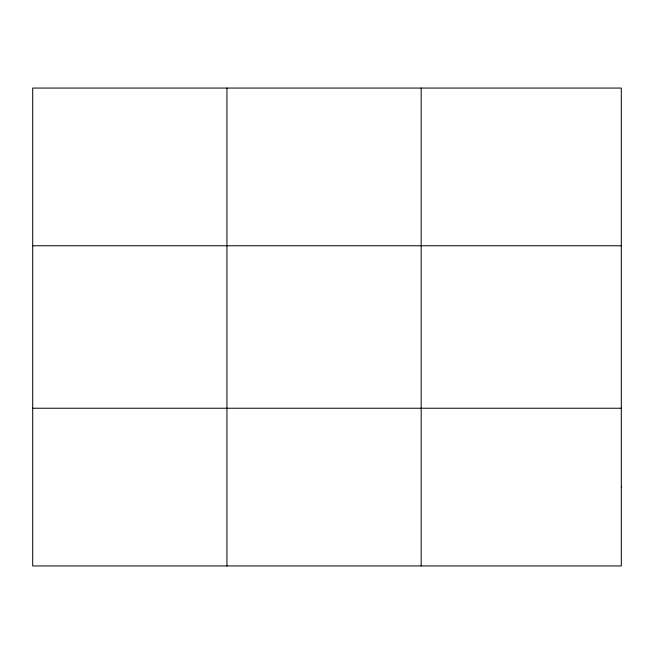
<?xml version="1.0" encoding="UTF-8"?>
<svg xmlns="http://www.w3.org/2000/svg" width="654" height="654" viewBox="0 0 654 654"><rect width="100%" height="100%" fill="white"/><g stroke="black" fill="none" stroke-linecap="round" stroke-linejoin="round"><path stroke-width="0.98" d="M226.938 88.061L226.938 565.939M421.176 88.061L421.176 565.939M32.7 245.765L621.3 245.765M32.7 408.235L621.3 408.235M621.3 487.091L621.3 565.939L32.7 565.939L32.7 88.061L621.3 88.061L621.3 487.091"/></g></svg>
